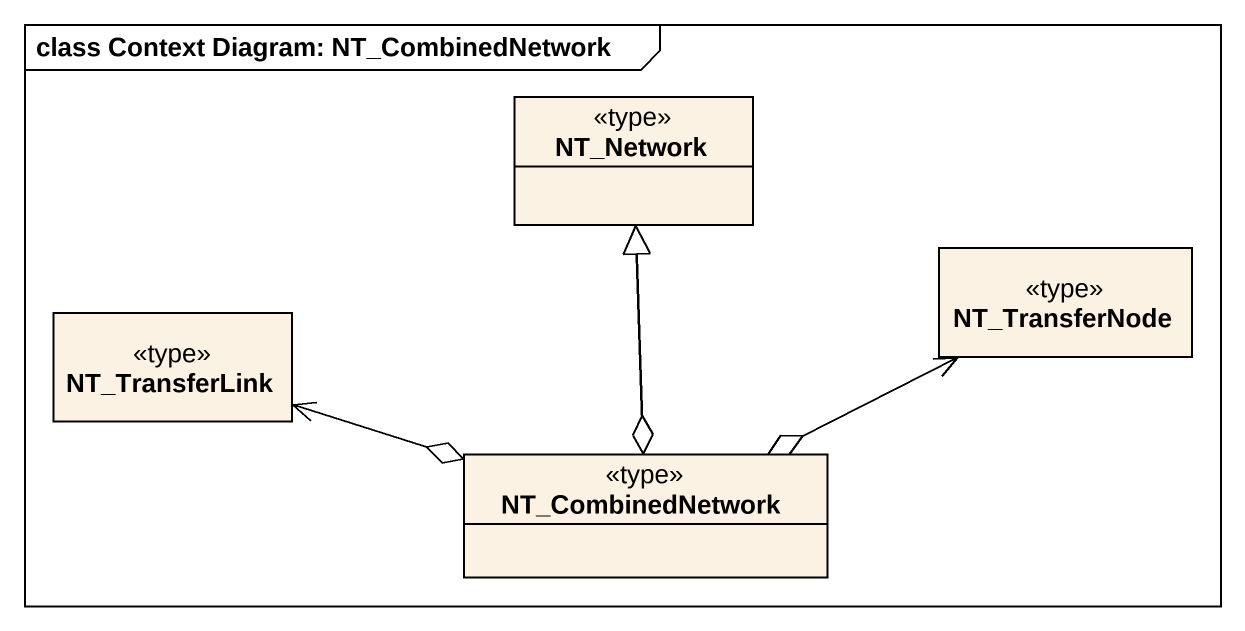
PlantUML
@startuml
mainframe class Context Diagram: NT_CombinedNetwork
hide circle
hide empty members
class NT_Network <<type>>
class NT_TransferNode <<type>>
class NT_TransferLink <<type>>
class NT_CombinedNetwork <<type>>
NT_Network <--o NT_CombinedNetwork
NT_TransferNode <-left-o NT_CombinedNetwork
NT_CombinedNetwork -up-|> NT_Network
NT_CombinedNetwork o-left-> NT_TransferLink
@enduml
